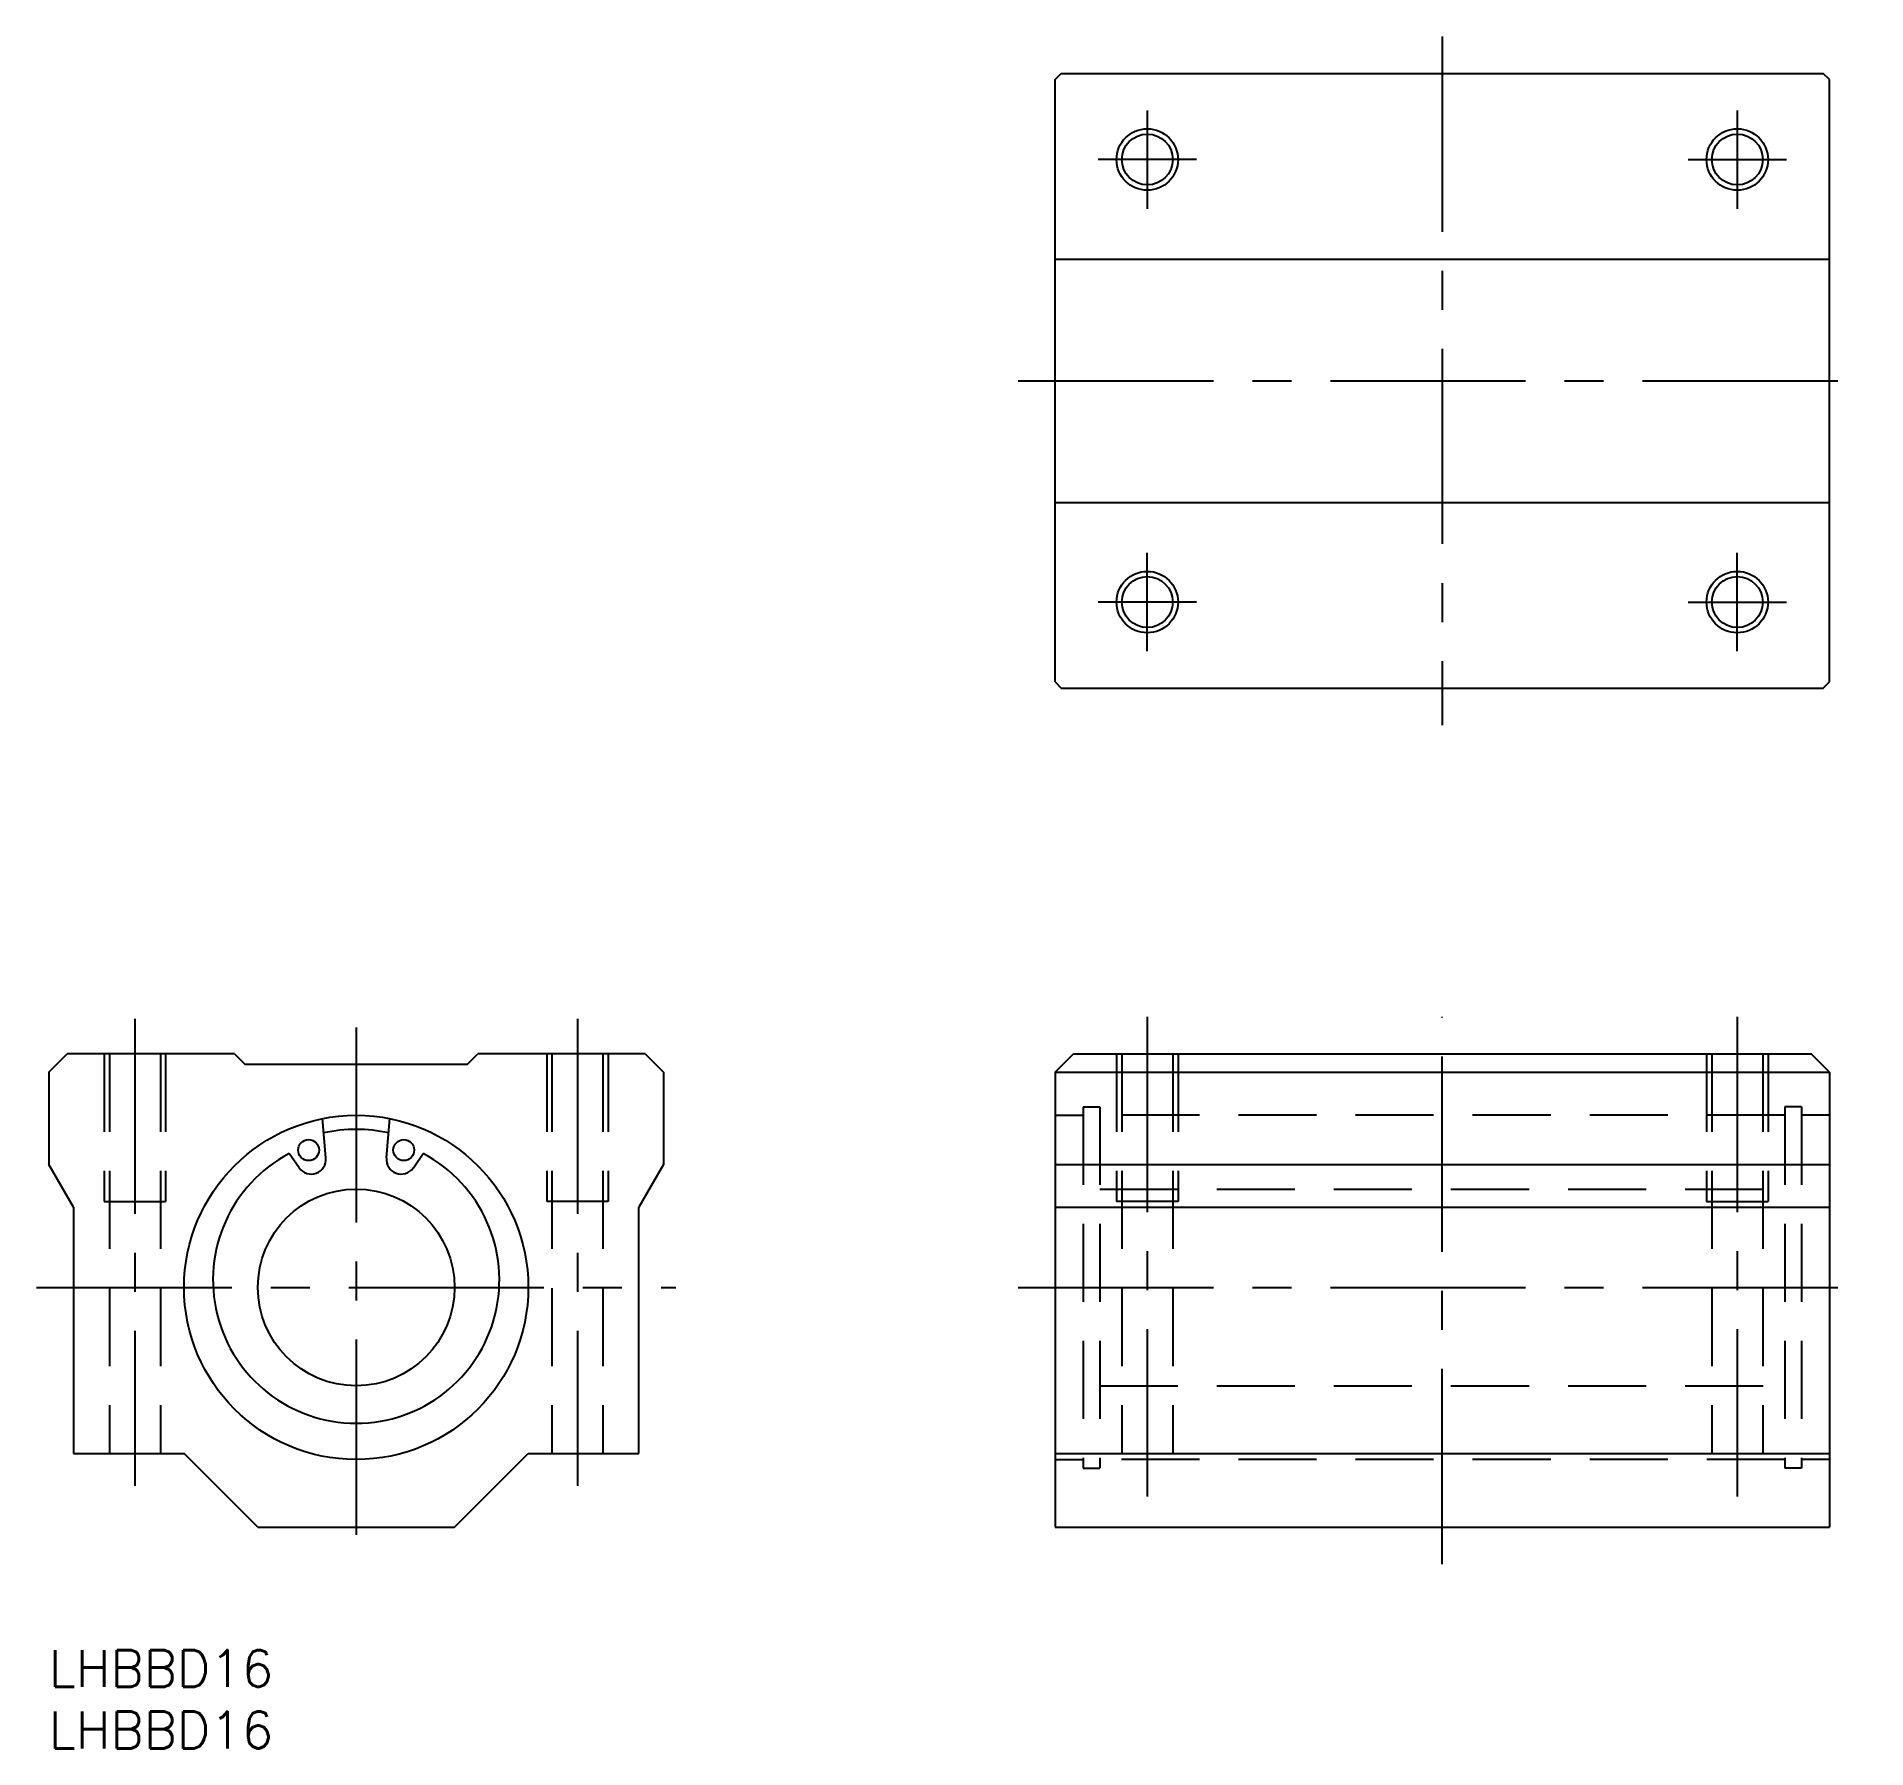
# Model space of a CAD drawing. Extents: x -1 to 148, y -8 to 131.
import ezdxf

# ---------------------------------------------------------------- set-up
doc = ezdxf.new("R2010")
doc.units = 0
doc.header["$LTSCALE"] = 0.5
doc.linetypes.add('CENTER', pattern=[50.8, 31.75, -6.35, 6.35, -6.35])
doc.linetypes.add('DASHED', pattern=[19.05, 12.7, -6.35])
for name, color, linetype in [('MSM_CENTER', 1, 'CENTER'), ('MSM_CONTINUOUS', 7, 'CONTINUOUS'), ('MSM_DASHED', 4, 'DASHED'), ('MSM_NARROW', 5, 'CONTINUOUS'), ('MSM_PART_NUMBER', 7, 'CONTINUOUS')]:
    doc.layers.add(name, color=color, linetype=linetype)
doc.styles.get("Standard").update_dxf_attribs({"font": 'txt.shx', "height": 3, "bigfont": 'bigfont.shx'})

# ---------------------------------------------------------------- blocks, each defined once
blk = doc.blocks.new('*U5')
at = {"layer": 'MSM_PART_NUMBER'}
blk.add_text('LHBBD16', height=3, dxfattribs=at).set_placement((0, -3))
blk = doc.blocks.new('*U6')
at = {"layer": 'MSM_PART_NUMBER'}
blk.add_text('LHBBD16', height=3, dxfattribs=at).set_placement((0, -8))

msp = doc.modelspace()

# ---------------------------------------------------------------- linework, layer by layer
at = {"layer": 'MSM_CENTER'}
for p, q in [((113.36, 131.25), (113.36, 75.25)), ((89.36, 125.25), (89.36, 117.25)), ((137.36, 125.25), (137.36, 117.25)), ((93.36, 121.25), (85.36, 121.25)), ((133.36, 121.25), (141.36, 121.25)), ((78.86, 103.25), (147.86, 103.25)), ((89.36, 81.25), (89.36, 89.25)), ((137.36, 81.25), (137.36, 89.25)), ((93.36, 85.25), (85.36, 85.25)), ((133.36, 85.25), (141.36, 85.25)), ((7, 51.36), (7, 13.36)), ((25, 50.65), (25, 7)), ((43, 51.36), (43, 13.36)), ((89.36, 51.5), (89.36, 12.5)), ((113.36, 7), (113.36, 51.5)), ((137.36, 51.5), (137.36, 12.5)), ((-1, 29.5), (51, 29.5)), ((78.86, 29.5), (147.86, 29.5))]:
    msp.add_line(p, q, dxfattribs=at)
at = {"layer": 'MSM_CONTINUOUS'}
for p, q in [((81.86, 127.75), (82.36, 128.25)), ((82.36, 128.25), (144.36, 128.25)), ((144.86, 127.75), (144.36, 128.25)), ((81.86, 78.75), (81.86, 127.75)), ((144.86, 78.75), (144.86, 127.75)), ((81.86, 113.15), (144.86, 113.15)), ((81.86, 93.35), (144.86, 93.35)), ((81.86, 78.75), (82.36, 78.25)), ((82.36, 78.25), (144.36, 78.25)), ((144.36, 78.25), (144.86, 78.75)), ((0, 47), (1.5, 48.5)), ((15.1, 48.5), (1.5, 48.5)), ((15.1, 48.5), (15.95, 47.65)), ((15.95, 47.65), (34.05, 47.65)), ((34.05, 47.65), (34.9, 48.5)), ((48.5, 48.5), (34.9, 48.5)), ((48.5, 48.5), (50, 47)), ((81.86, 47), (83.36, 48.5)), ((83.36, 48.5), (143.36, 48.5)), ((144.86, 47), (143.36, 48.5)), ((0, 47), (0, 39.5)), ((50, 47), (50, 39.5)), ((81.86, 47), (81.86, 10)), ((81.86, 47), (144.86, 47)), ((144.86, 47), (144.86, 10)), ((22.53, 40.03), (22.25, 43.23)), ((27.47, 40.03), (27.75, 43.23)), ((20.35, 39.23), (19.54, 40.39)), ((29.65, 39.23), (30.46, 40.39)), ((2, 36.04), (0, 39.5)), ((50, 39.5), (48, 36.04)), ((81.86, 39.5), (144.86, 39.5)), ((2, 36.04), (2, 16)), ((48, 16), (48, 36.04)), ((81.86, 36.04), (144.86, 36.04)), ((2, 16), (11, 16)), ((17, 10), (11, 16)), ((33, 10), (39, 16)), ((39, 16), (48, 16)), ((81.86, 16), (144.86, 16)), ((17, 10), (33, 10)), ((81.86, 10), (144.86, 10))]:
    msp.add_line(p, q, dxfattribs=at)
for centre, radius in [((89.36, 121.25), 2.07), ((137.36, 121.25), 2.07), ((89.36, 85.25), 2.07), ((137.36, 85.25), 2.07), ((25, 29.5), 14), ((21.13, 40.67), 0.85), ((28.87, 40.67), 0.85), ((25, 29.5), 8)]:
    msp.add_circle(centre, radius, dxfattribs=at)
for centre, radius, start, end in [((25, 29.5), 12.85, 78.1077, 101.8923), ((25, 30.1), 11.65, 117.942, 62.058), ((21.34, 39.92), 1.2, 214.9881, 5.0215), ((28.66, 39.92), 1.2, 174.9785, 325.0119)]:
    msp.add_arc(centre, radius, start, end, dxfattribs=at)
at = {"layer": 'MSM_DASHED'}
for p, q in [((4.5, 48.5), (4.5, 36.5)), ((4.93, 48.5), (4.93, 16)), ((9.07, 48.5), (9.07, 16)), ((9.5, 48.5), (9.5, 36.5)), ((40.5, 48.5), (40.5, 36.5)), ((40.93, 48.5), (40.93, 16)), ((45.07, 48.5), (45.07, 16)), ((45.5, 48.5), (45.5, 36.5)), ((86.86, 48.5), (86.86, 36.5)), ((87.3, 48.5), (87.3, 16)), ((91.43, 48.5), (91.43, 16)), ((91.86, 48.5), (91.86, 36.5)), ((134.86, 48.5), (134.86, 36.5)), ((135.3, 48.5), (135.3, 16)), ((139.43, 48.5), (139.43, 16)), ((139.86, 48.5), (139.86, 36.5)), ((81.86, 43.5), (84.14, 43.5)), ((84.14, 44.2), (85.49, 44.2)), ((84.14, 44.2), (84.14, 14.8)), ((85.49, 44.2), (85.49, 14.8)), ((141.23, 43.5), (85.49, 43.5)), ((142.58, 44.2), (141.23, 44.2)), ((141.23, 44.2), (141.23, 14.8)), ((142.58, 44.2), (142.58, 14.8)), ((144.86, 43.5), (142.58, 43.5)), ((85.49, 37.5), (141.23, 37.5)), ((4.5, 36.5), (9.5, 36.5)), ((45.5, 36.5), (40.5, 36.5)), ((91.86, 36.5), (86.86, 36.5)), ((134.86, 36.5), (139.86, 36.5)), ((85.49, 21.5), (141.23, 21.5)), ((81.86, 15.5), (84.14, 15.5)), ((141.23, 15.5), (85.49, 15.5)), ((144.86, 15.5), (142.58, 15.5)), ((84.14, 14.8), (85.49, 14.8)), ((142.58, 14.8), (141.23, 14.8))]:
    msp.add_line(p, q, dxfattribs=at)
at = {"layer": 'MSM_NARROW'}
for centre in [(89.36, 121.25), (137.36, 121.25), (89.36, 85.25), (137.36, 85.25)]:
    msp.add_circle(centre, 2.5, dxfattribs=at)

# ---------------------------------------------------------------- block references
at = {"layer": 'MSM_CONTINUOUS'}
for name in ['*U5', '*U6']:
    msp.add_blockref(name, (0, 0), dxfattribs=at)

doc.saveas('drawing.dxf')
